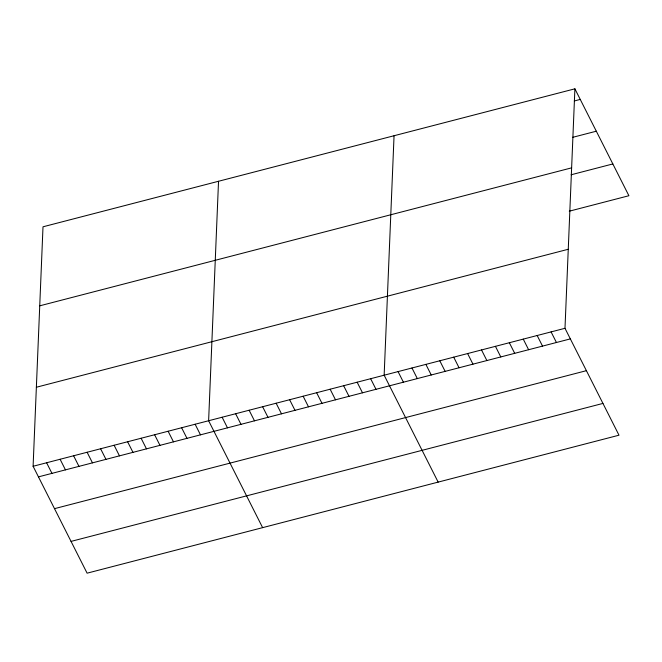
<?xml version="1.0" encoding="UTF-8"?>
<svg xmlns="http://www.w3.org/2000/svg" width="662" height="662" viewBox="0 0 662 662"><rect width="100%" height="100%" fill="white"/><g stroke="black" fill="none" stroke-linecap="round" stroke-linejoin="round"><path stroke-width="0.99" d="M574.897 88.824L564.992 328.294L618.995 435.199L87.103 573.176L33.1 466.271L43.005 226.801L574.897 88.824L628.9 195.729L569.279 211.195M218.534 181.264L208.621 420.742L262.624 527.647M394.055 135.735L384.15 375.205L438.153 482.11M574.293 100.972L580.251 99.424M572.456 137.39L596.305 131.208M39.737 305.827L571.629 167.85M571.116 174.776L612.846 163.944M36.369 387.245L568.261 249.268M33.1 466.271L564.992 328.294M38.454 476.872L570.346 338.894M54.507 508.656L586.4 370.679M71.049 541.4L602.941 403.423M551.082 331.902L556.436 342.502M537.163 335.51L542.526 346.11M523.253 339.118L528.615 349.726M509.343 342.726L514.697 353.334M495.433 346.334L500.786 356.942M481.522 349.95L486.876 360.55M467.612 353.558L472.966 364.158M453.702 357.166L459.056 367.766M439.791 360.773L445.145 371.374M425.881 364.381L431.235 374.982M411.971 367.989L417.325 378.59M398.061 371.597L403.415 382.197M370.646 378.705L375.999 389.314M357.141 382.214L362.495 392.814M343.644 385.714L348.998 396.315M330.139 389.215L335.493 399.815M316.635 392.715L321.997 403.323M303.138 396.224L308.492 406.824M289.633 399.724L294.987 410.324M276.128 403.224L281.491 413.833M262.632 406.733L267.986 417.333M249.127 410.233L254.481 420.833M235.631 413.733L240.985 424.334M222.126 417.234L227.48 427.842M195.125 424.243L200.478 434.843M181.62 427.743L186.974 438.343M168.115 431.243L173.477 441.852M154.618 434.752L159.972 445.352M141.114 438.252L146.468 448.853M127.609 441.753L132.971 452.353M114.112 445.253L119.466 455.861M100.607 448.762L105.961 459.362M87.111 452.262L92.465 462.862M73.606 455.762L78.96 466.362M60.101 459.262L65.455 469.871M46.605 462.771L51.959 473.371"/></g></svg>
